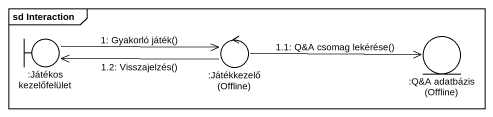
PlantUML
@startuml
mainframe sd Interaction
boundary ":Játékos kezelőfelület" as Játékos_kezelőfelület
control ":Játékkezelő (Offline)" as Játékkezelő_Offline
entity ":Q&A adatbázis (Offline)" as Q_A_adatbázis_Offline
Játékos_kezelőfelület -right-> Játékkezelő_Offline : 1: Gyakorló játék()
Játékkezelő_Offline -right-> Q_A_adatbázis_Offline : 1.1: Q&A csomag lekérése()
Játékkezelő_Offline -left-> Játékos_kezelőfelület : 1.2: Visszajelzés()
@enduml
